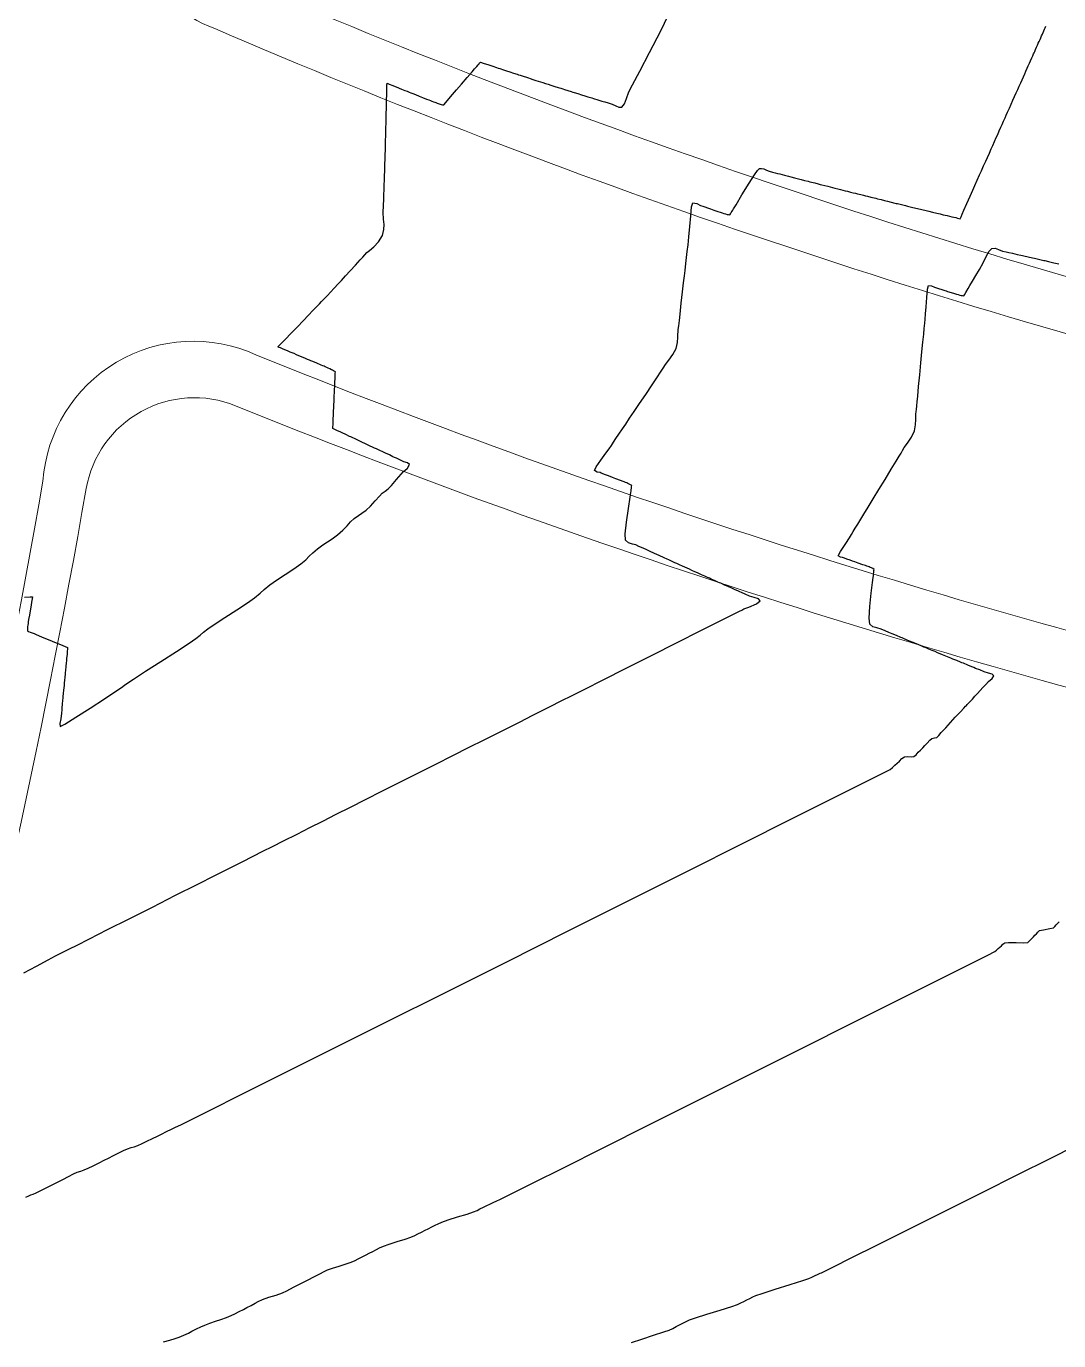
# Model space of a CAD drawing. Header units: millimetres. Extents: x 340454 to 342791, y 6993867 to 6995092.
# Drawn here: x 341967.9 to 342014.9, y 6994450.3 to 6994510.2 of the extents above; entities that cross this region are included whole.
import ezdxf

# ---------------------------------------------------------------- set-up
doc = ezdxf.new("R2010")
doc.units = ezdxf.units.MM
doc.header["$LTSCALE"] = 10
for name, color, linetype in [('T-HM-CURVA_INTERMEDIARIA', 45, 'Continuous'), ('T-HM-CURVA_MESTRA', 20, 'Continuous'), ('URB-Calçadas', 2, 'Continuous'), ('URB-Quadras', 3, 'Continuous')]:
    doc.layers.add(name, color=color, linetype=linetype)

msp = doc.modelspace()

# ---------------------------------------------------------------- linework, layer by layer
at = {"layer": 'T-HM-CURVA_INTERMEDIARIA', "color": 45, "linetype": 'Continuous', "lineweight": -3, "flags": 128}
for points, elevation in [([(341967.777, 6994484.218), (341968.024, 6994484.226), (341968.13, 6994484.227), (341968.115, 6994484.135), (341968.104, 6994484.07), (341968.092, 6994483.992), (341968.068, 6994483.849), (341968.027, 6994483.594), (341967.993, 6994483.39), (341967.96, 6994483.193), (341967.945, 6994483.099), (341967.931, 6994483.014), (341967.921, 6994482.944), (341967.913, 6994482.879), (341967.907, 6994482.813), (341967.902, 6994482.733), (341967.906, 6994482.675), (341967.954, 6994482.654), (341968.022, 6994482.627), (341968.114, 6994482.59), (341968.205, 6994482.553), (341968.309, 6994482.509), (341968.553, 6994482.411), (341969.038, 6994482.214), (341969.515, 6994482.017), (341969.737, 6994481.917), (341969.736, 6994481.839), (341969.722, 6994481.753), (341969.71, 6994481.625), (341969.691, 6994481.423), (341969.681, 6994481.311), (341969.672, 6994481.217), (341969.657, 6994481.05), (341969.639, 6994480.867), (341969.632, 6994480.787), (341969.624, 6994480.706), (341969.612, 6994480.577), (341969.597, 6994480.422), (341969.586, 6994480.308), (341969.576, 6994480.196), (341969.565, 6994480.086), (341969.554, 6994479.975), (341969.539, 6994479.819), (341969.526, 6994479.686), (341969.518, 6994479.607), (341969.511, 6994479.527), (341969.493, 6994479.344), (341969.476, 6994479.176), (341969.466, 6994479.078), (341969.451, 6994478.924), (341969.425, 6994478.666), (341969.379, 6994478.451), (341969.391, 6994478.322), (341969.61, 6994478.434), (341970.114, 6994478.745), (341970.764, 6994479.161), (341971.42, 6994479.588), (341971.941, 6994479.931), (341972.19, 6994480.097), (341972.333, 6994480.207), (341972.475, 6994480.318), (341972.733, 6994480.486), (341973.282, 6994480.84), (341973.983, 6994481.289), (341974.694, 6994481.747), (341975.274, 6994482.123), (341975.584, 6994482.33), (341975.783, 6994482.487), (341975.935, 6994482.62), (341976.134, 6994482.778), (341976.421, 6994482.972), (341976.899, 6994483.283), (341977.445, 6994483.637), (341977.939, 6994483.961), (341978.26, 6994484.183), (341978.511, 6994484.391), (341978.7, 6994484.568), (341978.95, 6994484.777), (341979.258, 6994484.991), (341979.649, 6994485.245), (341980.047, 6994485.505), (341980.374, 6994485.738), (341980.591, 6994485.924), (341980.75, 6994486.081), (341980.909, 6994486.238), (341981.125, 6994486.425), (341981.366, 6994486.6), (341981.578, 6994486.733), (341981.792, 6994486.871), (341982.039, 6994487.056), (341982.28, 6994487.272), (341982.472, 6994487.47), (341982.638, 6994487.646), (341982.801, 6994487.8), (341982.992, 6994487.939), (341983.153, 6994488.039), (341983.342, 6994488.181), (341983.536, 6994488.37), (341983.755, 6994488.606), (341983.952, 6994488.824), (341984.082, 6994488.958), (341984.215, 6994489.053), (341984.346, 6994489.149), (341984.499, 6994489.312), (341984.732, 6994489.579), (341984.947, 6994489.828), (341985.043, 6994489.941), (341985.104, 6994489.986), (341985.224, 6994490.101), (341985.328, 6994490.264), (341985.227, 6994490.334), (341985.061, 6994490.388), (341984.908, 6994490.46), (341984.731, 6994490.543), (341984.642, 6994490.584), (341984.568, 6994490.618), (341984.403, 6994490.696), (341984.226, 6994490.778), (341984.165, 6994490.807), (341984.104, 6994490.836), (341983.967, 6994490.9), (341983.813, 6994490.972), (341983.726, 6994491.012), (341983.639, 6994491.053), (341983.533, 6994491.103), (341983.403, 6994491.163), (341983.278, 6994491.222), (341983.175, 6994491.271), (341983.085, 6994491.312), (341982.996, 6994491.354), (341982.844, 6994491.426), (341982.71, 6994491.488), (341982.651, 6994491.516), (341982.592, 6994491.544), (341982.413, 6994491.628), (341982.246, 6994491.706), (341982.189, 6994491.733), (341982.014, 6994491.808), (341981.831, 6994491.901), (341981.829, 6994491.979), (341981.839, 6994492.064), (341981.846, 6994492.248), (341981.86, 6994492.604), (341981.873, 6994492.95), (341981.883, 6994493.176), (341981.891, 6994493.355), (341981.9, 6994493.58), (341981.913, 6994493.923), (341981.925, 6994494.268), (341981.931, 6994494.427), (341981.944, 6994494.48), (341981.863, 6994494.533), (341981.817, 6994494.556), (341981.771, 6994494.579), (341981.687, 6994494.619), (341981.62, 6994494.65), (341981.555, 6994494.679), (341981.475, 6994494.714), (341981.424, 6994494.736), (341981.367, 6994494.761), (341981.293, 6994494.792), (341981.099, 6994494.874), (341980.915, 6994494.951), (341980.824, 6994494.989), (341980.757, 6994495.018), (341980.674, 6994495.053), (341980.551, 6994495.105), (341980.356, 6994495.187), (341980.175, 6994495.264), (341980.058, 6994495.313), (341979.973, 6994495.349), (341979.887, 6994495.385), (341979.759, 6994495.44), (341979.561, 6994495.524), (341979.447, 6994495.572), (341979.379, 6994495.597), (341979.326, 6994495.624), (341979.4, 6994495.705), (341979.485, 6994495.784), (341979.522, 6994495.824), (341979.56, 6994495.863), (341979.669, 6994495.975), (341979.917, 6994496.231), (341980.215, 6994496.538), (341980.472, 6994496.804), (341980.719, 6994497.062), (341980.92, 6994497.273), (341981.088, 6994497.449), (341981.212, 6994497.581), (341981.311, 6994497.685), (341981.435, 6994497.818), (341981.577, 6994497.968), (341981.718, 6994498.117), (341981.892, 6994498.303), (341982.064, 6994498.488), (341982.216, 6994498.651), (341982.405, 6994498.856), (341982.614, 6994499.084), (341982.859, 6994499.35), (341983.073, 6994499.585), (341983.194, 6994499.716), (341983.288, 6994499.818), (341983.382, 6994499.92), (341983.497, 6994500.016), (341983.697, 6994500.185), (341983.915, 6994500.416), (341984.085, 6994500.698), (341984.158, 6994500.969), (341984.161, 6994501.205), (341984.135, 6994501.449), (341984.125, 6994501.745), (341984.136, 6994502.066), (341984.146, 6994502.349), (341984.153, 6994502.583), (341984.159, 6994502.758), (341984.165, 6994502.911), (341984.17, 6994503.033), (341984.176, 6994503.187), (341984.182, 6994503.401), (341984.189, 6994503.657), (341984.197, 6994503.941), (341984.205, 6994504.178), (341984.212, 6994504.367), (341984.221, 6994504.604), (341984.231, 6994504.95), (341984.242, 6994505.317), (341984.249, 6994505.588), (341984.255, 6994505.825), (341984.259, 6994505.998), (341984.262, 6994506.133), (341984.264, 6994506.268), (341984.269, 6994506.467), (341984.278, 6994506.818), (341984.287, 6994507.169), (341984.292, 6994507.368), (341984.293, 6994507.536), (341984.297, 6994507.636), (341984.387, 6994507.599), (341984.563, 6994507.529), (341984.741, 6994507.458), (341984.792, 6994507.437), (341984.844, 6994507.417), (341984.963, 6994507.369), (341985.11, 6994507.31), (341985.207, 6994507.272), (341985.3, 6994507.235), (341985.389, 6994507.199), (341985.478, 6994507.164), (341985.593, 6994507.118), (341985.757, 6994507.053), (341985.917, 6994506.99), (341986.102, 6994506.917), (341986.206, 6994506.876), (341986.282, 6994506.846), (341986.343, 6994506.823), (341986.415, 6994506.796), (341986.471, 6994506.774), (341986.527, 6994506.754), (341986.588, 6994506.732), (341986.675, 6994506.703), (341986.77, 6994506.673), (341986.831, 6994506.657), (341986.885, 6994506.653), (341986.978, 6994506.763), (341987.197, 6994507.023), (341987.46, 6994507.333), (341987.691, 6994507.6), (341987.951, 6994507.901), (341988.173, 6994508.156), (341988.288, 6994508.289), (341988.387, 6994508.403), (341988.449, 6994508.474), (341988.489, 6994508.521), (341988.519, 6994508.56), (341988.554, 6994508.598), (341988.685, 6994508.557), (341988.934, 6994508.471), (341989.118, 6994508.41), (341989.285, 6994508.354), (341989.362, 6994508.329), (341989.433, 6994508.305), (341989.609, 6994508.247), (341989.792, 6994508.187), (341989.845, 6994508.17), (341989.898, 6994508.152), (341990.055, 6994508.101), (341990.221, 6994508.047), (341990.292, 6994508.024), (341990.363, 6994508.001), (341990.502, 6994507.955), (341990.652, 6994507.907), (341990.74, 6994507.878), (341990.828, 6994507.85), (341990.949, 6994507.811), (341991.084, 6994507.767), (341991.189, 6994507.734), (341991.293, 6994507.7), (341991.402, 6994507.665), (341991.518, 6994507.628), (341991.645, 6994507.588), (341991.759, 6994507.551), (341991.856, 6994507.521), (341991.953, 6994507.49), (341992.095, 6994507.445), (341992.225, 6994507.404), (341992.308, 6994507.378), (341992.39, 6994507.352), (341992.545, 6994507.304), (341992.692, 6994507.258), (341992.76, 6994507.236), (341992.828, 6994507.215), (341992.997, 6994507.163), (341993.159, 6994507.112), (341993.213, 6994507.095), (341993.268, 6994507.079), (341993.449, 6994507.022), (341993.626, 6994506.968), (341993.709, 6994506.943), (341993.903, 6994506.883), (341994.094, 6994506.825), (341994.151, 6994506.807), (341994.219, 6994506.787), (341994.375, 6994506.739), (341994.561, 6994506.683), (341994.727, 6994506.609), (341994.87, 6994506.542), (341995.007, 6994506.549), (341995.12, 6994506.69), (341995.209, 6994506.943), (341995.32, 6994507.249), (341995.48, 6994507.556), (341995.817, 6994508.183), (341996.268, 6994509.035), (341996.77, 6994510.018), (341997.262, 6994511.038)], 714), ([(341967.734, 6994467.101), (341968.314, 6994467.405), (341968.845, 6994467.689), (341969.177, 6994467.864), (341969.421, 6994467.987), (341969.614, 6994468.084), (341969.858, 6994468.207), (341970.14, 6994468.349), (341970.732, 6994468.648), (341971.557, 6994469.064), (341972.539, 6994469.56), (341973.599, 6994470.095), (341974.66, 6994470.63), (341975.645, 6994471.128), (341976.478, 6994471.548), (341977.08, 6994471.851), (341977.695, 6994472.161), (341978.196, 6994472.413), (341978.639, 6994472.636), (341979.082, 6994472.859), (341979.582, 6994473.111), (341980.197, 6994473.421), (341980.785, 6994473.717), (341981.374, 6994474.015), (341981.982, 6994474.321), (341982.626, 6994474.646), (341983.322, 6994474.997), (341984.088, 6994475.384), (341984.942, 6994475.814), (341985.736, 6994476.214), (341986.527, 6994476.612), (341987.3, 6994477.001), (341988.04, 6994477.374), (341988.731, 6994477.721), (341989.358, 6994478.037), (341989.906, 6994478.313), (341990.36, 6994478.541), (341990.918, 6994478.823), (341991.362, 6994479.046), (341991.767, 6994479.251), (341992.21, 6994479.474), (341992.769, 6994479.756), (341993.31, 6994480.028), (341994.152, 6994480.452), (341995.2, 6994480.979), (341996.357, 6994481.561), (341997.524, 6994482.148), (341998.606, 6994482.693), (341999.505, 6994483.145), (342000.123, 6994483.456), (342000.365, 6994483.577), (342000.466, 6994483.629), (342000.568, 6994483.68), (342000.788, 6994483.766), (342001.131, 6994483.914), (342001.307, 6994484.052), (342001.225, 6994484.136), (342001.036, 6994484.195), (342000.825, 6994484.264), (342000.626, 6994484.352), (342000.459, 6994484.426), (342000.385, 6994484.458), (342000.322, 6994484.487), (342000.137, 6994484.568), (341999.947, 6994484.653), (341999.899, 6994484.674), (341999.851, 6994484.695), (341999.684, 6994484.77), (341999.508, 6994484.848), (341999.445, 6994484.876), (341999.382, 6994484.904), (341999.231, 6994484.971), (341999.071, 6994485.043), (341998.992, 6994485.078), (341998.912, 6994485.114), (341998.779, 6994485.173), (341998.634, 6994485.238), (341998.539, 6994485.281), (341998.443, 6994485.324), (341998.328, 6994485.376), (341998.198, 6994485.434), (341998.083, 6994485.486), (341997.974, 6994485.535), (341997.869, 6994485.582), (341997.763, 6994485.63), (341997.627, 6994485.691), (341997.506, 6994485.746), (341997.417, 6994485.786), (341997.329, 6994485.826), (341997.177, 6994485.895), (341997.038, 6994485.958), (341996.966, 6994485.991), (341996.895, 6994486.023), (341996.728, 6994486.099), (341996.57, 6994486.171), (341996.515, 6994486.196), (341996.461, 6994486.221), (341996.298, 6994486.295), (341996.103, 6994486.384), (341995.999, 6994486.431), (341995.896, 6994486.478), (341995.78, 6994486.532), (341995.635, 6994486.598), (341995.49, 6994486.638), (341995.308, 6994486.695), (341995.168, 6994486.812), (341995.159, 6994487.098), (341995.214, 6994487.641), (341995.299, 6994488.259), (341995.377, 6994488.768), (341995.412, 6994488.986), (341995.419, 6994489.047), (341995.425, 6994489.107), (341995.433, 6994489.182), (341995.441, 6994489.244), (341995.452, 6994489.3), (341995.401, 6994489.335), (341995.339, 6994489.367), (341995.273, 6994489.397), (341995.224, 6994489.419), (341995.174, 6994489.44), (341995.11, 6994489.466), (341995.053, 6994489.488), (341994.944, 6994489.53), (341994.732, 6994489.611), (341994.578, 6994489.671), (341994.466, 6994489.714), (341994.353, 6994489.757), (341994.206, 6994489.813), (341994.103, 6994489.853), (341994.055, 6994489.871), (341994.008, 6994489.89), (341993.88, 6994489.919), (341993.749, 6994489.99), (341993.833, 6994490.15), (341994.042, 6994490.454), (341994.273, 6994490.771), (341994.42, 6994490.974), (341994.524, 6994491.128), (341994.627, 6994491.282), (341994.733, 6994491.439), (341994.866, 6994491.638), (341995.028, 6994491.881), (341995.177, 6994492.101), (341995.356, 6994492.366), (341995.566, 6994492.677), (341995.808, 6994493.037), (341996.088, 6994493.457), (341996.376, 6994493.892), (341996.619, 6994494.259), (341996.763, 6994494.475), (341996.877, 6994494.647), (341996.991, 6994494.818), (341997.14, 6994495.016), (341997.327, 6994495.274), (341997.473, 6994495.549), (341997.534, 6994495.825), (341997.547, 6994496.069), (341997.548, 6994496.206), (341997.561, 6994496.312), (341997.574, 6994496.419), (341997.592, 6994496.578), (341997.622, 6994496.827), (341997.655, 6994497.117), (341997.711, 6994497.607), (341997.772, 6994498.135), (341997.818, 6994498.542), (341997.853, 6994498.856), (341997.881, 6994499.105), (341997.916, 6994499.419), (341997.949, 6994499.698), (341997.981, 6994499.972), (341998.017, 6994500.276), (341998.059, 6994500.641), (341998.101, 6994501.104), (341998.139, 6994501.599), (341998.181, 6994502.002), (341998.236, 6994502.191), (341998.42, 6994502.158), (341998.583, 6994502.07), (341998.686, 6994502.034), (341998.788, 6994501.999), (341998.904, 6994501.958), (341999.048, 6994501.908), (341999.199, 6994501.856), (341999.381, 6994501.793), (341999.477, 6994501.76), (341999.568, 6994501.729), (341999.654, 6994501.702), (341999.732, 6994501.679), (341999.8, 6994501.661), (341999.856, 6994501.649), (341999.92, 6994501.641), (341999.952, 6994501.692), (341999.987, 6994501.745), (342000.027, 6994501.807), (342000.06, 6994501.858), (342000.093, 6994501.909), (342000.206, 6994502.1), (342000.47, 6994502.545), (342000.797, 6994503.077), (342001.043, 6994503.455), (342001.188, 6994503.655), (342001.255, 6994503.729), (342001.277, 6994503.744), (342001.308, 6994503.753), (342001.372, 6994503.757), (342001.47, 6994503.736), (342001.594, 6994503.682), (342001.718, 6994503.627), (342001.867, 6994503.588), (342001.987, 6994503.557), (342002.091, 6994503.53), (342002.196, 6994503.503), (342002.418, 6994503.445), (342002.604, 6994503.397), (342002.7, 6994503.372), (342002.871, 6994503.328), (342003.049, 6994503.282), (342003.112, 6994503.266), (342003.174, 6994503.249), (342003.331, 6994503.209), (342003.496, 6994503.167), (342003.572, 6994503.147), (342003.648, 6994503.128), (342003.791, 6994503.091), (342003.943, 6994503.052), (342004.033, 6994503.029), (342004.123, 6994503.007), (342004.252, 6994502.974), (342004.392, 6994502.938), (342004.495, 6994502.912), (342004.598, 6994502.886), (342004.714, 6994502.857), (342004.842, 6994502.824), (342004.96, 6994502.795), (342005.073, 6994502.766), (342005.183, 6994502.739), (342005.292, 6994502.711), (342005.425, 6994502.678), (342005.548, 6994502.647), (342005.646, 6994502.622), (342005.744, 6994502.598), (342005.888, 6994502.562), (342006.023, 6994502.528), (342006.11, 6994502.507), (342006.197, 6994502.485), (342006.351, 6994502.447), (342006.498, 6994502.41), (342006.574, 6994502.392), (342006.65, 6994502.373), (342006.815, 6994502.332), (342006.973, 6994502.293), (342007.039, 6994502.277), (342007.105, 6994502.261), (342007.279, 6994502.218), (342007.448, 6994502.176), (342007.504, 6994502.163), (342007.56, 6994502.149), (342007.744, 6994502.104), (342007.924, 6994502.06), (342008.016, 6994502.038), (342008.209, 6994501.991), (342008.399, 6994501.945), (342008.473, 6994501.927), (342008.675, 6994501.879), (342008.875, 6994501.83), (342008.93, 6994501.817), (342009, 6994501.8), (342009.16, 6994501.762), (342009.351, 6994501.716), (342009.51, 6994501.678), (342009.651, 6994501.645), (342009.826, 6994501.603), (342010.04, 6994501.552), (342010.218, 6994501.51), (342010.302, 6994501.49), (342010.363, 6994501.472), (342010.419, 6994501.463), (342010.46, 6994501.547), (342010.515, 6994501.677), (342010.59, 6994501.847), (342010.727, 6994502.152), (342010.878, 6994502.491), (342010.997, 6994502.758), (342011.092, 6994502.972), (342011.201, 6994503.216), (342011.308, 6994503.455), (342011.393, 6994503.646), (342011.491, 6994503.866), (342011.587, 6994504.081), (342011.664, 6994504.253), (342011.753, 6994504.452), (342011.84, 6994504.647), (342011.909, 6994504.802), (342011.989, 6994504.983), (342012.069, 6994505.16), (342012.132, 6994505.301), (342012.205, 6994505.466), (342012.277, 6994505.628), (342012.335, 6994505.757), (342012.402, 6994505.908), (342012.469, 6994506.057), (342012.521, 6994506.175), (342012.583, 6994506.314), (342012.669, 6994506.506), (342012.75, 6994506.688), (342012.829, 6994506.865), (342012.905, 6994507.034), (342012.978, 6994507.199), (342013.048, 6994507.355), (342013.117, 6994507.51), (342013.181, 6994507.653), (342013.245, 6994507.797), (342013.305, 6994507.931), (342013.365, 6994508.065), (342013.421, 6994508.191), (342013.477, 6994508.316), (342013.529, 6994508.434), (342013.582, 6994508.552), (342013.631, 6994508.663), (342013.689, 6994508.791), (342013.727, 6994508.878), (342013.768, 6994508.969), (342013.792, 6994509.023), (342013.818, 6994509.081), (342013.856, 6994509.166), (342013.903, 6994509.273), (342013.945, 6994509.365), (342013.985, 6994509.455), (342014.024, 6994509.542), (342014.061, 6994509.627), (342014.099, 6994509.71), (342014.134, 6994509.791), (342014.17, 6994509.87), (342014.204, 6994509.946), (342014.238, 6994510.022), (342014.27, 6994510.095), (342014.302, 6994510.167), (342014.333, 6994510.237)], 713), ([(341967.834, 6994456.877), (341967.965, 6994456.941), (341968.063, 6994456.974), (341968.162, 6994457.006), (341968.296, 6994457.071), (341968.548, 6994457.198), (341968.846, 6994457.347), (341969.087, 6994457.468), (341969.279, 6994457.563), (341969.515, 6994457.681), (341969.784, 6994457.818), (341970.004, 6994457.931), (341970.171, 6994458.009), (341970.333, 6994458.061), (341970.496, 6994458.114), (341970.667, 6994458.193), (341970.896, 6994458.307), (341971.169, 6994458.444), (341971.406, 6994458.56), (341971.595, 6994458.652), (341971.828, 6994458.767), (341972.078, 6994458.893), (341972.28, 6994458.996), (341972.473, 6994459.082), (341972.638, 6994459.139), (341972.772, 6994459.174), (341972.938, 6994459.23), (341973.134, 6994459.317), (341973.344, 6994459.422), (341973.599, 6994459.548), (341973.83, 6994459.659), (341974.014, 6994459.748), (341974.245, 6994459.859), (341974.477, 6994459.969), (341974.661, 6994460.056), (341974.892, 6994460.167), (341975.259, 6994460.35), (341976.205, 6994460.824), (341977.655, 6994461.549), (341979.529, 6994462.486), (341981.75, 6994463.598), (341984.241, 6994464.845), (341986.924, 6994466.188), (341989.722, 6994467.589), (341992.556, 6994469.008), (341995.35, 6994470.407), (341998.024, 6994471.746), (342000.503, 6994472.988), (342002.708, 6994474.093), (342004.561, 6994475.022), (342005.986, 6994475.737), (342006.903, 6994476.199), (342007.237, 6994476.368), (342007.345, 6994476.456), (342007.447, 6994476.553), (342007.553, 6994476.649), (342007.661, 6994476.747), (342007.764, 6994476.86), (342007.881, 6994476.946), (342008.019, 6994476.956), (342008.185, 6994476.939), (342008.315, 6994476.947), (342008.419, 6994477.033), (342008.512, 6994477.147), (342008.611, 6994477.249), (342008.714, 6994477.353), (342008.817, 6994477.457), (342008.923, 6994477.565), (342009.04, 6994477.694), (342009.137, 6994477.782), (342009.246, 6994477.803), (342009.353, 6994477.825), (342009.444, 6994477.913), (342009.555, 6994478.043), (342009.657, 6994478.154), (342009.763, 6994478.268), (342009.869, 6994478.382), (342009.978, 6994478.501), (342010.087, 6994478.618), (342010.2, 6994478.74), (342010.313, 6994478.862), (342010.43, 6994478.987), (342010.582, 6994479.152), (342010.667, 6994479.243), (342010.707, 6994479.284), (342010.747, 6994479.325), (342010.828, 6994479.412), (342010.977, 6994479.573), (342011.094, 6994479.699), (342011.214, 6994479.829), (342011.336, 6994479.96), (342011.46, 6994480.095), (342011.588, 6994480.232), (342011.716, 6994480.37), (342011.886, 6994480.512), (342011.96, 6994480.633), (342011.881, 6994480.702), (342011.716, 6994480.75), (342011.519, 6994480.813), (342011.312, 6994480.897), (342011.128, 6994480.972), (342011.043, 6994481.007), (342010.955, 6994481.043), (342010.767, 6994481.12), (342010.567, 6994481.202), (342010.501, 6994481.229), (342010.434, 6994481.257), (342010.27, 6994481.324), (342010.092, 6994481.397), (342010.003, 6994481.434), (342009.914, 6994481.471), (342009.775, 6994481.528), (342009.617, 6994481.593), (342009.506, 6994481.639), (342009.395, 6994481.685), (342009.276, 6994481.734), (342009.142, 6994481.79), (342008.998, 6994481.849), (342008.877, 6994481.9), (342008.772, 6994481.943), (342008.667, 6994481.987), (342008.505, 6994482.055), (342008.36, 6994482.115), (342008.276, 6994482.15), (342008.193, 6994482.185), (342008.012, 6994482.261), (342007.844, 6994482.331), (342007.781, 6994482.357), (342007.719, 6994482.383), (342007.519, 6994482.467), (342007.328, 6994482.547), (342007.245, 6994482.582), (342007.172, 6994482.613), (342007.009, 6994482.682), (342006.814, 6994482.764), (342006.619, 6994482.818), (342006.438, 6994482.867), (342006.301, 6994482.981), (342006.277, 6994483.265), (342006.31, 6994483.794), (342006.371, 6994484.393), (342006.43, 6994484.889), (342006.458, 6994485.105), (342006.464, 6994485.182), (342006.471, 6994485.26), (342006.479, 6994485.354), (342006.486, 6994485.428), (342006.497, 6994485.484), (342006.447, 6994485.516), (342006.386, 6994485.546), (342006.321, 6994485.574), (342006.273, 6994485.593), (342006.225, 6994485.612), (342006.162, 6994485.635), (342006.103, 6994485.656), (342005.991, 6994485.696), (342005.776, 6994485.771), (342005.623, 6994485.825), (342005.515, 6994485.862), (342005.407, 6994485.9), (342005.254, 6994485.954), (342005.144, 6994485.993), (342005.064, 6994486.021), (342004.965, 6994486.044), (342004.863, 6994486.092), (342004.974, 6994486.297), (342005.208, 6994486.664), (342005.377, 6994486.927), (342005.463, 6994487.067), (342005.548, 6994487.207), (342005.636, 6994487.353), (342005.751, 6994487.541), (342005.891, 6994487.771), (342006.033, 6994488.003), (342006.223, 6994488.314), (342006.454, 6994488.69), (342006.715, 6994489.117), (342006.999, 6994489.585), (342007.277, 6994490.043), (342007.506, 6994490.42), (342007.643, 6994490.647), (342007.727, 6994490.784), (342007.793, 6994490.892), (342007.876, 6994491.029), (342008.021, 6994491.241), (342008.2, 6994491.508), (342008.336, 6994491.789), (342008.39, 6994492.067), (342008.398, 6994492.31), (342008.397, 6994492.45), (342008.408, 6994492.561), (342008.418, 6994492.672), (342008.428, 6994492.773), (342008.444, 6994492.928), (342008.462, 6994493.117), (342008.487, 6994493.381), (342008.528, 6994493.821), (342008.579, 6994494.354), (342008.631, 6994494.898), (342008.679, 6994495.396), (342008.723, 6994495.834), (342008.759, 6994496.196), (342008.785, 6994496.466), (342008.808, 6994496.701), (342008.826, 6994496.888), (342008.849, 6994497.123), (342008.873, 6994497.444), (342008.903, 6994497.868), (342008.938, 6994498.245), (342008.979, 6994498.423), (342009.12, 6994498.4), (342009.253, 6994498.337), (342009.343, 6994498.309), (342009.434, 6994498.281), (342009.587, 6994498.233), (342009.722, 6994498.191), (342009.784, 6994498.171), (342009.847, 6994498.152), (342010.007, 6994498.102), (342010.16, 6994498.054), (342010.249, 6994498.028), (342010.333, 6994498.004), (342010.409, 6994497.984), (342010.475, 6994497.969), (342010.529, 6994497.959), (342010.595, 6994497.954), (342010.619, 6994497.999), (342010.676, 6994498.095), (342010.787, 6994498.283), (342010.867, 6994498.417), (342010.988, 6994498.62), (342011.139, 6994498.871), (342011.307, 6994499.152), (342011.469, 6994499.453), (342011.614, 6994499.745), (342011.747, 6994499.977), (342011.871, 6994500.101), (342012.022, 6994500.113), (342012.172, 6994500.055), (342012.35, 6994499.99), (342012.513, 6994499.953), (342012.643, 6994499.923), (342012.806, 6994499.886), (342013.013, 6994499.839), (342013.186, 6994499.799), (342013.262, 6994499.782), (342013.329, 6994499.767), (342013.522, 6994499.723), (342013.718, 6994499.679), (342013.807, 6994499.659), (342013.989, 6994499.618), (342014.175, 6994499.576), (342014.23, 6994499.563), (342014.285, 6994499.551), (342014.456, 6994499.513), (342014.632, 6994499.474), (342014.698, 6994499.459), (342014.763, 6994499.444), (342014.923, 6994499.409)], 712), ([(341974.101, 6994450.282), (341974.392, 6994450.358), (341974.633, 6994450.43), (341974.823, 6994450.494), (341975.041, 6994450.581), (341975.246, 6994450.677), (341975.404, 6994450.763), (341975.606, 6994450.865), (341975.815, 6994450.962), (341975.991, 6994451.039), (341976.215, 6994451.129), (341976.476, 6994451.22), (341976.725, 6994451.298), (341976.98, 6994451.39), (341977.196, 6994451.482), (341977.366, 6994451.563), (341977.564, 6994451.662), (341977.757, 6994451.758), (341977.909, 6994451.838), (341978.097, 6994451.937), (341978.282, 6994452.037), (341978.429, 6994452.118), (341978.619, 6994452.207), (341978.908, 6994452.309), (341979.24, 6994452.411), (341979.53, 6994452.513), (341979.724, 6994452.602), (341979.873, 6994452.683), (341980.058, 6994452.782), (341980.244, 6994452.876), (341980.392, 6994452.951), (341980.575, 6994453.044), (341980.758, 6994453.137), (341980.903, 6994453.21), (341981.082, 6994453.301), (341981.258, 6994453.396), (341981.397, 6994453.471), (341981.578, 6994453.554), (341981.811, 6994453.636), (341982.12, 6994453.732), (341982.428, 6994453.828), (341982.662, 6994453.91), (341982.845, 6994453.993), (341982.986, 6994454.068), (341983.162, 6994454.16), (341983.338, 6994454.247), (341983.478, 6994454.317), (341983.651, 6994454.404), (341983.821, 6994454.493), (341983.955, 6994454.565), (341984.13, 6994454.643), (341984.387, 6994454.731), (341984.757, 6994454.846), (341985.126, 6994454.96), (341985.384, 6994455.049), (341985.56, 6994455.126), (341985.696, 6994455.197), (341985.864, 6994455.284), (341986.033, 6994455.367), (341986.168, 6994455.432), (341986.334, 6994455.514), (341986.497, 6994455.598), (341986.626, 6994455.665), (341986.793, 6994455.739), (341987.078, 6994455.835), (341987.514, 6994455.969), (341987.951, 6994456.102), (341988.235, 6994456.197), (341988.402, 6994456.27), (341988.532, 6994456.336), (341988.693, 6994456.417), (341988.853, 6994456.495), (341988.98, 6994456.556), (341989.14, 6994456.633), (341989.306, 6994456.71), (341989.445, 6994456.774), (341989.619, 6994456.856), (341989.983, 6994457.038), (341990.923, 6994457.508), (341992.341, 6994458.217), (341994.142, 6994459.119), (341996.229, 6994460.163), (341998.506, 6994461.303), (342000.877, 6994462.491), (342003.244, 6994463.676), (342005.514, 6994464.813), (342007.587, 6994465.852), (342009.37, 6994466.746), (342010.765, 6994467.445), (342011.676, 6994467.903), (342012.007, 6994468.07), (342012.082, 6994468.132), (342012.153, 6994468.198), (342012.226, 6994468.264), (342012.301, 6994468.332), (342012.374, 6994468.408), (342012.453, 6994468.47), (342012.632, 6994468.476), (342012.982, 6994468.472), (342013.329, 6994468.468), (342013.502, 6994468.472), (342013.569, 6994468.532), (342013.631, 6994468.604), (342013.697, 6994468.67), (342013.764, 6994468.738), (342013.832, 6994468.807), (342013.901, 6994468.877), (342013.968, 6994468.953), (342014.042, 6994469.02), (342014.218, 6994469.059), (342014.506, 6994469.109), (342014.678, 6994469.147), (342014.744, 6994469.211), (342014.805, 6994469.284), (342014.87, 6994469.355), (342014.937, 6994469.426)], 711)]:
    msp.add_lwpolyline(points, dxfattribs=dict(at, elevation=elevation))
at = {"layer": 'T-HM-CURVA_MESTRA', "color": 20, "linetype": 'Continuous', "lineweight": -3, "elevation": 710, "flags": 128}
msp.add_lwpolyline([(341995.44, 6994450.252), (341995.909, 6994450.404), (341996.449, 6994450.579), (341996.916, 6994450.73), (341997.162, 6994450.815), (341997.323, 6994450.89), (341997.477, 6994450.972), (341997.633, 6994451.05), (341997.786, 6994451.126), (341997.936, 6994451.205), (341998.088, 6994451.277), (341998.357, 6994451.367), (341998.881, 6994451.535), (341999.489, 6994451.729), (342000.01, 6994451.896), (342000.272, 6994451.983), (342000.419, 6994452.051), (342000.559, 6994452.124), (342000.701, 6994452.193), (342000.84, 6994452.261), (342000.976, 6994452.332), (342001.114, 6994452.396), (342001.4, 6994452.49), (342001.986, 6994452.675), (342002.671, 6994452.89), (342003.253, 6994453.073), (342003.531, 6994453.164), (342003.662, 6994453.223), (342003.786, 6994453.287), (342003.943, 6994453.362), (342004.035, 6994453.406), (342004.102, 6994453.427), (342004.193, 6994453.47), (342004.345, 6994453.544), (342004.654, 6994453.699), (342005.459, 6994454.102), (342006.65, 6994454.698), (342008.117, 6994455.432), (342009.747, 6994456.249), (342011.431, 6994457.092), (342013.058, 6994457.907), (342014.517, 6994458.638), (342015.697, 6994459.229)], dxfattribs=at)
at = {"layer": 'URB-Calçadas', "lineweight": 0}
msp.add_lwpolyline([(341855.722, 6994793.533, 0.040243), (341827.214, 6994612.041, 0.374062), (341831.04, 6994604.709, -0.06762), (341882.483, 6994571.801, 0.623397), (341889.068, 6994574.67, -0.020769), (341896.826, 6994663.947, -2.171006), (341908.618, 6994669.224, 0.02498), (341899.609, 6994562.94, 0.240837), (341904.437, 6994552.633, 0.042745), (341951.796, 6994521.968, 0.583941), (341962.301, 6994528.078, 0.011372), (341963.148, 6994544.94, -0.040951), (341979.664, 6994708.317, -2.033074), (341989.108, 6994698.718, 0.039016), (341974.145, 6994544.683, -0.017692), (341972.451, 6994517.698, 0.385816), (341976.453, 6994510.124, 0.039668), (342026.046, 6994493.296, 0.497561), (342034.832, 6994499.697, 0.024473), (342038.129, 6994543.226, -0.044523), (342055.858, 6994707.42)], format="xyb", dxfattribs=at)
msp.add_lwpolyline([(342030.871, 6994471.397, -0.054115), (342002.687, 6994379.198, -0.255968), (341999.448, 6994376.721, -0.014786), (341999.448, 6994376.721, 0.065399), (341941.632, 6994359.359, -0.012603), (341924.891, 6994352.202, -0.781596), (341919.797, 6994358.441, 0.092263), (341968.613, 6994489.507, -0.522743), (341978.321, 6994495.258, 0.035962), (342025.291, 6994480.087, -0.399929)], format="xyb", close=True, dxfattribs=at)
at = {"layer": 'URB-Quadras', "color": 252, "lineweight": 0}
for points in [[(342053.545, 6994706.037, 0.044035), (342036.13, 6994543.269, -0.024467), (342032.848, 6994499.945, -0.450805), (342026.66, 6994495.719, -0.039668), (341977.441, 6994512.42, -0.326527), (341974.442, 6994517.502, 0.017698), (341976.145, 6994544.639, -0.038672), (341990.841, 6994697.025, 1.854706)], [(342000.032, 6994379.351), (342000.032, 6994379.351, 0.066411), (341940.6, 6994361.635, -0.012609), (341923.967, 6994354.524, -0.717736), (341921.512, 6994357.412, 0.092263), (341970.584, 6994489.163, -0.477696), (341977.384, 6994492.94, 0.035962), (342024.695, 6994477.659, -0.399067), (342028.416, 6994471.865, -0.054624), (342000.032, 6994379.351, 0.054458)]]:
    msp.add_lwpolyline(points, format="xyb", dxfattribs=at)

doc.saveas('drawing.dxf')
